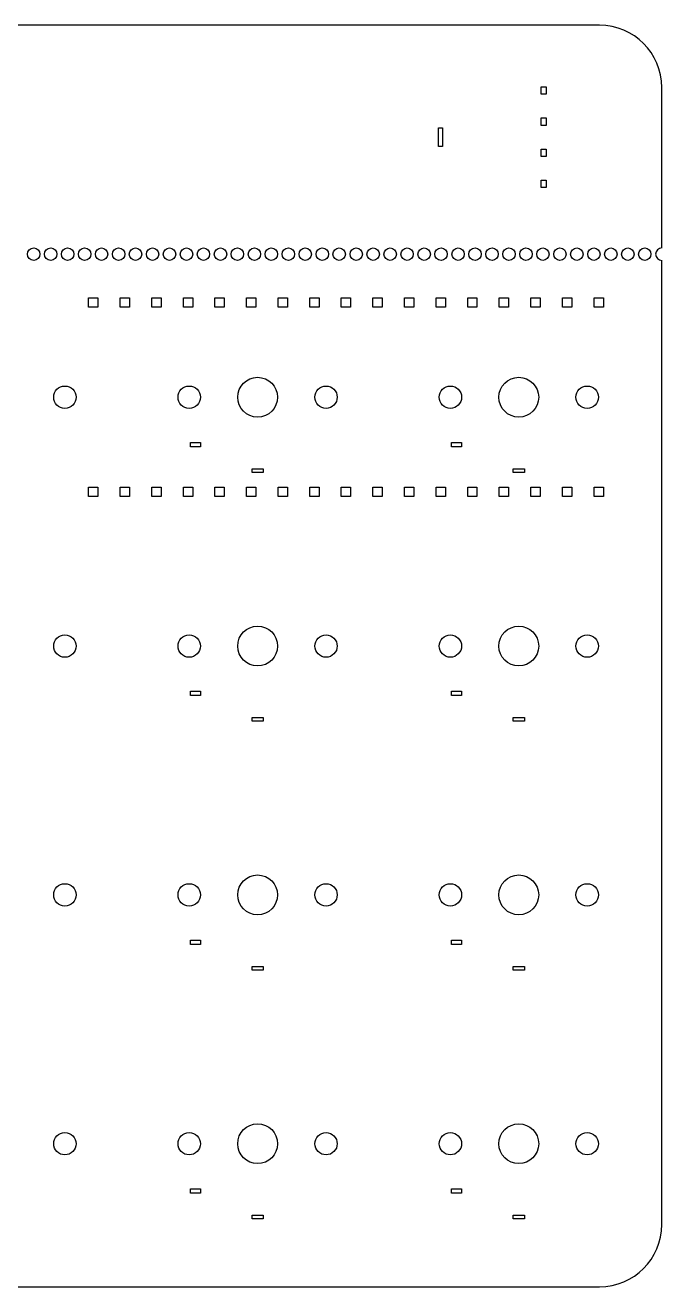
# Model space of a CAD drawing. Extents: x -52 to 52, y -51 to 51.
# Drawn here: x 1.3 to 52.5, y -50.7 to 50.7 of the extents above; entities that cross this region are included whole.
import ezdxf

# ---------------------------------------------------------------- set-up
doc = ezdxf.new("R2010")
doc.units = 0
doc.layers.get('0').update_dxf_attribs({"linetype": 'CONTINUOUS'})
doc.layers.add('THICK_SOLID_LAYER', color=7, linetype='CONTINUOUS')

msp = doc.modelspace()

# ---------------------------------------------------------------- linework, layer by layer
for p, q in [((47.45, 50.7), (-47.45, 50.7)), ((42.75, 45.75), (43.15, 45.75)), ((42.75, 45.15), (42.75, 45.75)), ((43.15, 45.75), (43.15, 45.15)), ((52.45, 32.8), (52.45, 45.7)), ((43.15, 45.15), (42.75, 45.15)), ((42.75, 43.25), (43.15, 43.25)), ((42.75, 42.65), (42.75, 43.25)), ((43.15, 42.65), (42.75, 42.65)), ((43.15, 43.25), (43.15, 42.65)), ((34.5, 42.45), (34.82, 42.45)), ((34.5, 40.95), (34.5, 42.45)), ((34.82, 42.45), (34.82, 40.95)), ((34.82, 40.95), (34.5, 40.95)), ((42.75, 40.75), (43.15, 40.75)), ((42.75, 40.15), (42.75, 40.75)), ((43.15, 40.75), (43.15, 40.15)), ((43.15, 40.15), (42.75, 40.15)), ((42.75, 38.25), (43.15, 38.25)), ((42.75, 37.65), (42.75, 38.25)), ((43.15, 37.65), (42.75, 37.65)), ((43.15, 38.25), (43.15, 37.65)), ((52.45, -45.7), (52.45, 31.8)), ((6.36, 28.05), (6.36, 28.8)), ((6.36, 28.8), (7.11, 28.8)), ((7.11, 28.8), (7.11, 28.05)), ((8.9, 28.05), (8.9, 28.8)), ((8.9, 28.8), (9.65, 28.8)), ((9.65, 28.8), (9.65, 28.05)), ((11.44, 28.05), (11.44, 28.8)), ((11.44, 28.8), (12.19, 28.8)), ((12.19, 28.8), (12.19, 28.05)), ((13.98, 28.05), (13.98, 28.8)), ((13.98, 28.8), (14.73, 28.8)), ((14.73, 28.8), (14.73, 28.05)), ((16.52, 28.05), (16.52, 28.8)), ((16.52, 28.8), (17.27, 28.8)), ((17.27, 28.8), (17.27, 28.05)), ((19.06, 28.05), (19.06, 28.8)), ((19.06, 28.8), (19.81, 28.8)), ((19.81, 28.8), (19.81, 28.05)), ((21.6, 28.05), (21.6, 28.8)), ((21.6, 28.8), (22.35, 28.8)), ((22.35, 28.8), (22.35, 28.05)), ((24.14, 28.05), (24.14, 28.8)), ((24.14, 28.8), (24.89, 28.8)), ((24.89, 28.8), (24.89, 28.05)), ((26.68, 28.05), (26.68, 28.8)), ((26.68, 28.8), (27.43, 28.8)), ((27.43, 28.8), (27.43, 28.05)), ((29.22, 28.05), (29.22, 28.8)), ((29.22, 28.8), (29.97, 28.8)), ((29.97, 28.8), (29.97, 28.05)), ((31.76, 28.05), (31.76, 28.8)), ((31.76, 28.8), (32.51, 28.8)), ((32.51, 28.8), (32.51, 28.05)), ((34.3, 28.05), (34.3, 28.8)), ((34.3, 28.8), (35.05, 28.8)), ((35.05, 28.8), (35.05, 28.05)), ((36.84, 28.05), (36.84, 28.8)), ((36.84, 28.8), (37.59, 28.8)), ((37.59, 28.8), (37.59, 28.05)), ((39.38, 28.05), (39.38, 28.8)), ((39.38, 28.8), (40.13, 28.8)), ((40.13, 28.8), (40.13, 28.05)), ((41.92, 28.05), (41.92, 28.8)), ((41.92, 28.8), (42.67, 28.8)), ((42.67, 28.8), (42.67, 28.05)), ((44.46, 28.05), (44.46, 28.8)), ((44.46, 28.8), (45.21, 28.8)), ((45.21, 28.8), (45.21, 28.05)), ((47, 28.05), (47, 28.8)), ((47, 28.8), (47.75, 28.8)), ((47.75, 28.8), (47.75, 28.05)), ((7.11, 28.05), (6.36, 28.05)), ((9.65, 28.05), (8.9, 28.05)), ((12.19, 28.05), (11.44, 28.05)), ((14.73, 28.05), (13.98, 28.05)), ((17.27, 28.05), (16.52, 28.05)), ((19.81, 28.05), (19.06, 28.05)), ((22.35, 28.05), (21.6, 28.05)), ((24.89, 28.05), (24.14, 28.05)), ((27.43, 28.05), (26.68, 28.05)), ((29.97, 28.05), (29.22, 28.05)), ((32.51, 28.05), (31.76, 28.05)), ((35.05, 28.05), (34.3, 28.05)), ((37.59, 28.05), (36.84, 28.05)), ((40.13, 28.05), (39.38, 28.05)), ((42.67, 28.05), (41.92, 28.05)), ((45.21, 28.05), (44.46, 28.05)), ((47.75, 28.05), (47, 28.05)), ((14.55, 17.17), (15.35, 17.17)), ((14.55, 16.82), (14.55, 17.17)), ((15.35, 16.82), (14.55, 16.82)), ((15.35, 17.17), (15.35, 16.82)), ((35.55, 17.17), (36.35, 17.17)), ((35.55, 16.82), (35.55, 17.17)), ((36.35, 16.82), (35.55, 16.82)), ((36.35, 17.17), (36.35, 16.82)), ((19.5, 15.05), (20.4, 15.05)), ((19.5, 14.75), (19.5, 15.05)), ((20.4, 14.75), (19.5, 14.75)), ((20.4, 15.05), (20.4, 14.75)), ((40.5, 15.05), (41.4, 15.05)), ((40.5, 14.75), (40.5, 15.05)), ((41.4, 14.75), (40.5, 14.75)), ((41.4, 15.05), (41.4, 14.75)), ((6.36, 12.81), (6.36, 13.56)), ((6.36, 13.56), (7.11, 13.56)), ((7.11, 13.56), (7.11, 12.81)), ((8.9, 12.81), (8.9, 13.56)), ((8.9, 13.56), (9.65, 13.56)), ((9.65, 13.56), (9.65, 12.81)), ((11.44, 12.81), (11.44, 13.56)), ((11.44, 13.56), (12.19, 13.56)), ((12.19, 13.56), (12.19, 12.81)), ((13.98, 12.81), (13.98, 13.56)), ((13.98, 13.56), (14.73, 13.56)), ((14.73, 13.56), (14.73, 12.81)), ((16.52, 12.81), (16.52, 13.56)), ((16.52, 13.56), (17.27, 13.56)), ((17.27, 13.56), (17.27, 12.81)), ((19.06, 12.81), (19.06, 13.56)), ((19.06, 13.56), (19.81, 13.56)), ((19.81, 13.56), (19.81, 12.81)), ((21.6, 12.81), (21.6, 13.56)), ((21.6, 13.56), (22.35, 13.56)), ((22.35, 13.56), (22.35, 12.81)), ((24.14, 12.81), (24.14, 13.56)), ((24.14, 13.56), (24.89, 13.56)), ((24.89, 13.56), (24.89, 12.81)), ((26.68, 12.81), (26.68, 13.56)), ((26.68, 13.56), (27.43, 13.56)), ((27.43, 13.56), (27.43, 12.81)), ((29.22, 12.81), (29.22, 13.56)), ((29.22, 13.56), (29.97, 13.56)), ((29.97, 13.56), (29.97, 12.81)), ((31.76, 12.81), (31.76, 13.56)), ((31.76, 13.56), (32.51, 13.56)), ((32.51, 13.56), (32.51, 12.81)), ((34.3, 12.81), (34.3, 13.56)), ((34.3, 13.56), (35.05, 13.56)), ((35.05, 13.56), (35.05, 12.81)), ((36.84, 12.81), (36.84, 13.56)), ((36.84, 13.56), (37.59, 13.56)), ((37.59, 13.56), (37.59, 12.81)), ((39.38, 12.81), (39.38, 13.56)), ((39.38, 13.56), (40.13, 13.56)), ((40.13, 13.56), (40.13, 12.81)), ((41.92, 12.81), (41.92, 13.56)), ((41.92, 13.56), (42.67, 13.56)), ((42.67, 13.56), (42.67, 12.81)), ((44.46, 12.81), (44.46, 13.56)), ((44.46, 13.56), (45.21, 13.56)), ((45.21, 13.56), (45.21, 12.81)), ((47, 12.81), (47, 13.56)), ((47, 13.56), (47.75, 13.56)), ((47.75, 13.56), (47.75, 12.81)), ((7.11, 12.81), (6.36, 12.81)), ((9.65, 12.81), (8.9, 12.81)), ((12.19, 12.81), (11.44, 12.81)), ((14.73, 12.81), (13.98, 12.81)), ((17.27, 12.81), (16.52, 12.81)), ((19.81, 12.81), (19.06, 12.81)), ((22.35, 12.81), (21.6, 12.81)), ((24.89, 12.81), (24.14, 12.81)), ((27.43, 12.81), (26.68, 12.81)), ((29.97, 12.81), (29.22, 12.81)), ((32.51, 12.81), (31.76, 12.81)), ((35.05, 12.81), (34.3, 12.81)), ((37.59, 12.81), (36.84, 12.81)), ((40.13, 12.81), (39.38, 12.81)), ((42.67, 12.81), (41.92, 12.81)), ((45.21, 12.81), (44.46, 12.81)), ((47.75, 12.81), (47, 12.81)), ((14.55, -2.83), (15.35, -2.83)), ((14.55, -3.18), (14.55, -2.83)), ((15.35, -2.83), (15.35, -3.18)), ((35.55, -2.83), (36.35, -2.83)), ((35.55, -3.18), (35.55, -2.83)), ((36.35, -2.83), (36.35, -3.18)), ((15.35, -3.18), (14.55, -3.18)), ((36.35, -3.18), (35.55, -3.18)), ((19.5, -4.95), (20.4, -4.95)), ((19.5, -5.25), (19.5, -4.95)), ((20.4, -4.95), (20.4, -5.25)), ((40.5, -4.95), (41.4, -4.95)), ((40.5, -5.25), (40.5, -4.95)), ((41.4, -4.95), (41.4, -5.25)), ((20.4, -5.25), (19.5, -5.25)), ((41.4, -5.25), (40.5, -5.25)), ((14.55, -22.83), (15.35, -22.83)), ((14.55, -23.18), (14.55, -22.83)), ((15.35, -23.18), (14.55, -23.18)), ((15.35, -22.83), (15.35, -23.18)), ((35.55, -22.83), (36.35, -22.83)), ((35.55, -23.18), (35.55, -22.83)), ((36.35, -23.18), (35.55, -23.18)), ((36.35, -22.83), (36.35, -23.18)), ((19.5, -24.95), (20.4, -24.95)), ((19.5, -25.25), (19.5, -24.95)), ((20.4, -25.25), (19.5, -25.25)), ((20.4, -24.95), (20.4, -25.25)), ((40.5, -24.95), (41.4, -24.95)), ((40.5, -25.25), (40.5, -24.95)), ((41.4, -25.25), (40.5, -25.25)), ((41.4, -24.95), (41.4, -25.25)), ((14.55, -42.83), (15.35, -42.83)), ((14.55, -43.18), (14.55, -42.83)), ((15.35, -43.18), (14.55, -43.18)), ((15.35, -42.83), (15.35, -43.18)), ((35.55, -42.83), (36.35, -42.83)), ((35.55, -43.18), (35.55, -42.83)), ((36.35, -43.18), (35.55, -43.18)), ((36.35, -42.83), (36.35, -43.18)), ((19.5, -44.95), (20.4, -44.95)), ((19.5, -45.25), (19.5, -44.95)), ((20.4, -45.25), (19.5, -45.25)), ((20.4, -44.95), (20.4, -45.25)), ((40.5, -44.95), (41.4, -44.95)), ((40.5, -45.25), (40.5, -44.95)), ((41.4, -45.25), (40.5, -45.25)), ((41.4, -44.95), (41.4, -45.25)), ((-33.05, -50.7), (47.45, -50.7))]:
    msp.add_line(p, q)
for centre, radius in [((19.95, 20.8), 1.6), ((40.95, 20.8), 1.6), ((4.45, 20.8), 0.9), ((14.45, 20.8), 0.9), ((25.45, 20.8), 0.9), ((35.45, 20.8), 0.9), ((46.45, 20.8), 0.9), ((19.95, 0.8), 1.6), ((40.95, 0.8), 1.6), ((4.45, 0.8), 0.9), ((14.45, 0.8), 0.9), ((25.45, 0.8), 0.9), ((35.45, 0.8), 0.9), ((46.45, 0.8), 0.9), ((19.95, -19.2), 1.6), ((40.95, -19.2), 1.6), ((4.45, -19.2), 0.9), ((14.45, -19.2), 0.9), ((25.45, -19.2), 0.9), ((35.45, -19.2), 0.9), ((46.45, -19.2), 0.9), ((4.45, -39.2), 0.9), ((14.45, -39.2), 0.9), ((19.95, -39.2), 1.6), ((25.45, -39.2), 0.9), ((35.45, -39.2), 0.9), ((40.95, -39.2), 1.6), ((46.45, -39.2), 0.9)]:
    msp.add_circle(centre, radius)
for centre, start, end in [((47.45, 45.7), 0, 90), ((47.45, -45.7), 270, 0)]:
    msp.add_arc(centre, 5, start, end)
at = {"layer": 'THICK_SOLID_LAYER'}
for centre in [(1.94, 32.3), (3.31, 32.3), (4.67, 32.3), (6.04, 32.3), (7.4, 32.3), (8.77, 32.3), (10.13, 32.3), (11.5, 32.3), (12.86, 32.3), (14.23, 32.3), (15.59, 32.3), (16.96, 32.3), (18.32, 32.3), (19.69, 32.3), (21.05, 32.3), (22.42, 32.3), (23.78, 32.3), (25.15, 32.3), (26.51, 32.3), (27.88, 32.3), (29.24, 32.3), (30.61, 32.3), (31.97, 32.3), (33.34, 32.3), (34.7, 32.3), (36.07, 32.3), (37.43, 32.3), (38.8, 32.3), (40.16, 32.3), (41.53, 32.3), (42.89, 32.3), (44.26, 32.3), (45.62, 32.3), (46.99, 32.3), (48.35, 32.3), (49.72, 32.3), (51.08, 32.3)]:
    msp.add_circle(centre, 0.5, dxfattribs=at)
msp.add_arc((52.45, 32.3), 0.5, 90, 270, dxfattribs=at)

doc.saveas('drawing.dxf')
